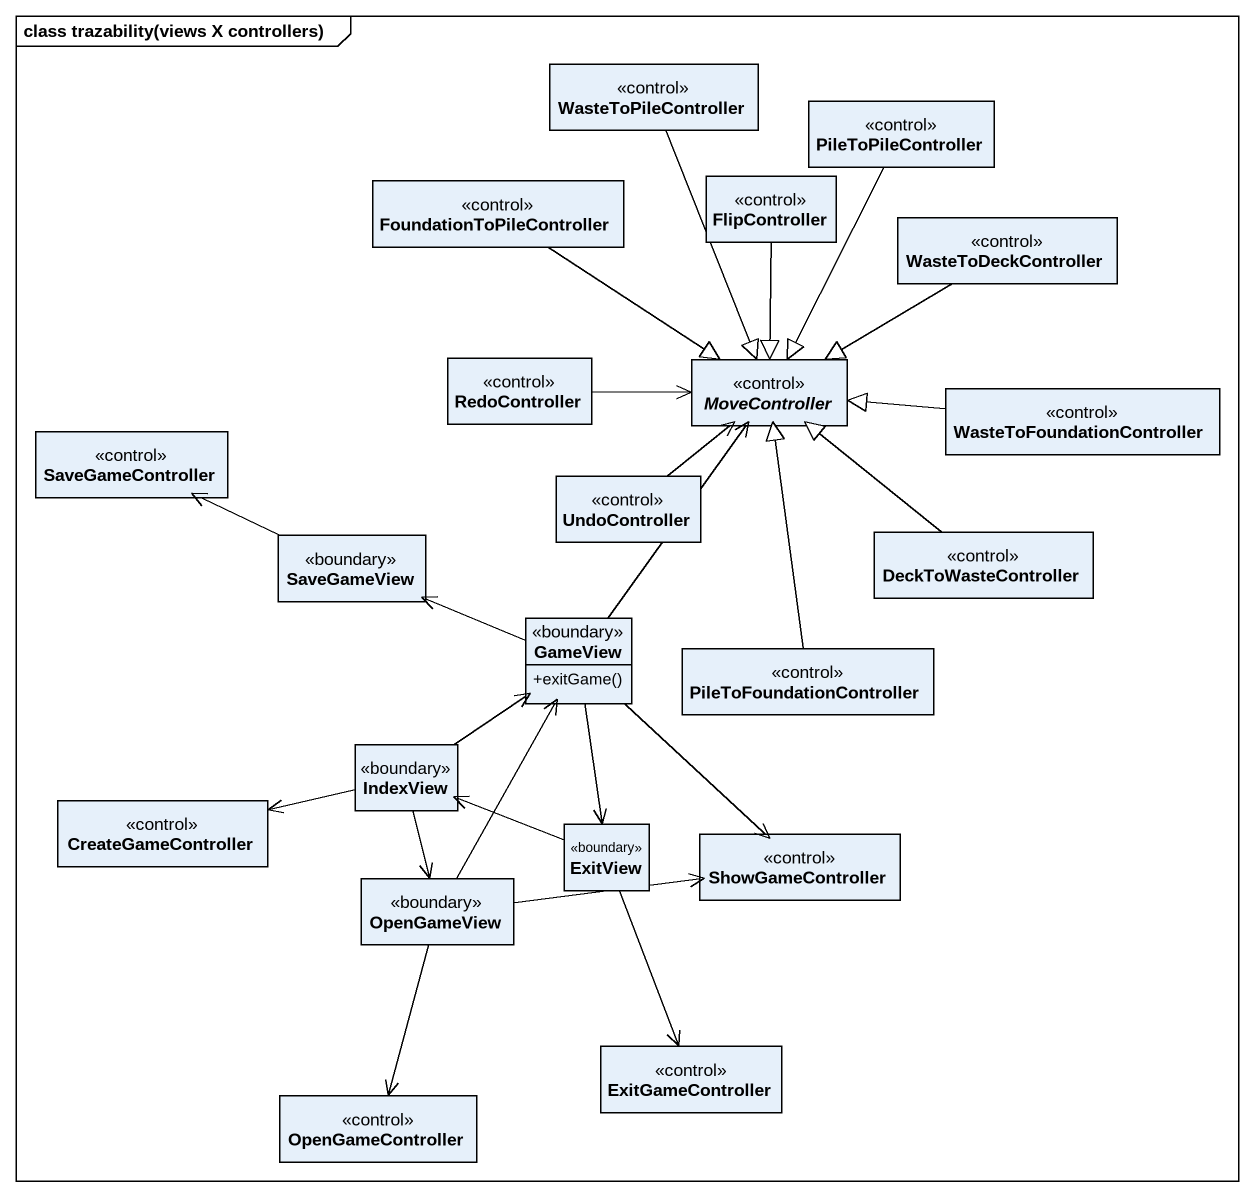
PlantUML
@startuml
mainframe class trazability(views X controllers)
hide circle
hide empty members
skinparam classAttributeIconSize 0
class WasteToPileController <<control>>
class PileToPileController <<control>>
class FoundationToPileController <<control>>
class FlipController <<control>>
class WasteToDeckController <<control>>
class RedoController <<control>>
abstract class MoveController <<control>>
class WasteToFoundationController <<control>>
class SaveGameController <<control>>
class SaveGameView <<boundary>>
class UndoController <<control>>
class DeckToWasteController <<control>>
class GameView <<boundary>> {
  +exitGame()
}
class PileToFoundationController <<control>>
class IndexView <<boundary>>
class CreateGameController <<control>>
class ExitView <<boundary>>
class ShowGameController <<control>>
class OpenGameView <<boundary>>
class ExitGameController <<control>>
class OpenGameController <<control>>
WasteToPileController --|> MoveController
PileToPileController --|> MoveController
FoundationToPileController --|> MoveController
FlipController --|> MoveController
WasteToDeckController -left-|> MoveController
RedoController -right-> MoveController
WasteToFoundationController -left-|> MoveController
SaveGameView -left- SaveGameController
SaveGameView -left-> SaveGameController
UndoController -up-> MoveController
DeckToWasteController -up-|> MoveController
GameView -up- MoveController
GameView -up-> MoveController
GameView -left- SaveGameView
GameView -left-> SaveGameView
GameView -- ExitView
GameView --> ExitView
GameView -- ShowGameController
GameView --> ShowGameController
PileToFoundationController -up-|> MoveController
IndexView -up-> GameView
IndexView -up-> GameView
IndexView -left- CreateGameController
IndexView -left-> CreateGameController
IndexView --> OpenGameView
IndexView -- OpenGameView
ExitView -left- IndexView
ExitView -left-> IndexView
ExitView --> ExitGameController
OpenGameView -up- GameView
OpenGameView -up-> GameView
OpenGameView -right-> ShowGameController
OpenGameView -right- ShowGameController
OpenGameView --> OpenGameController
OpenGameView -- OpenGameController
@enduml
